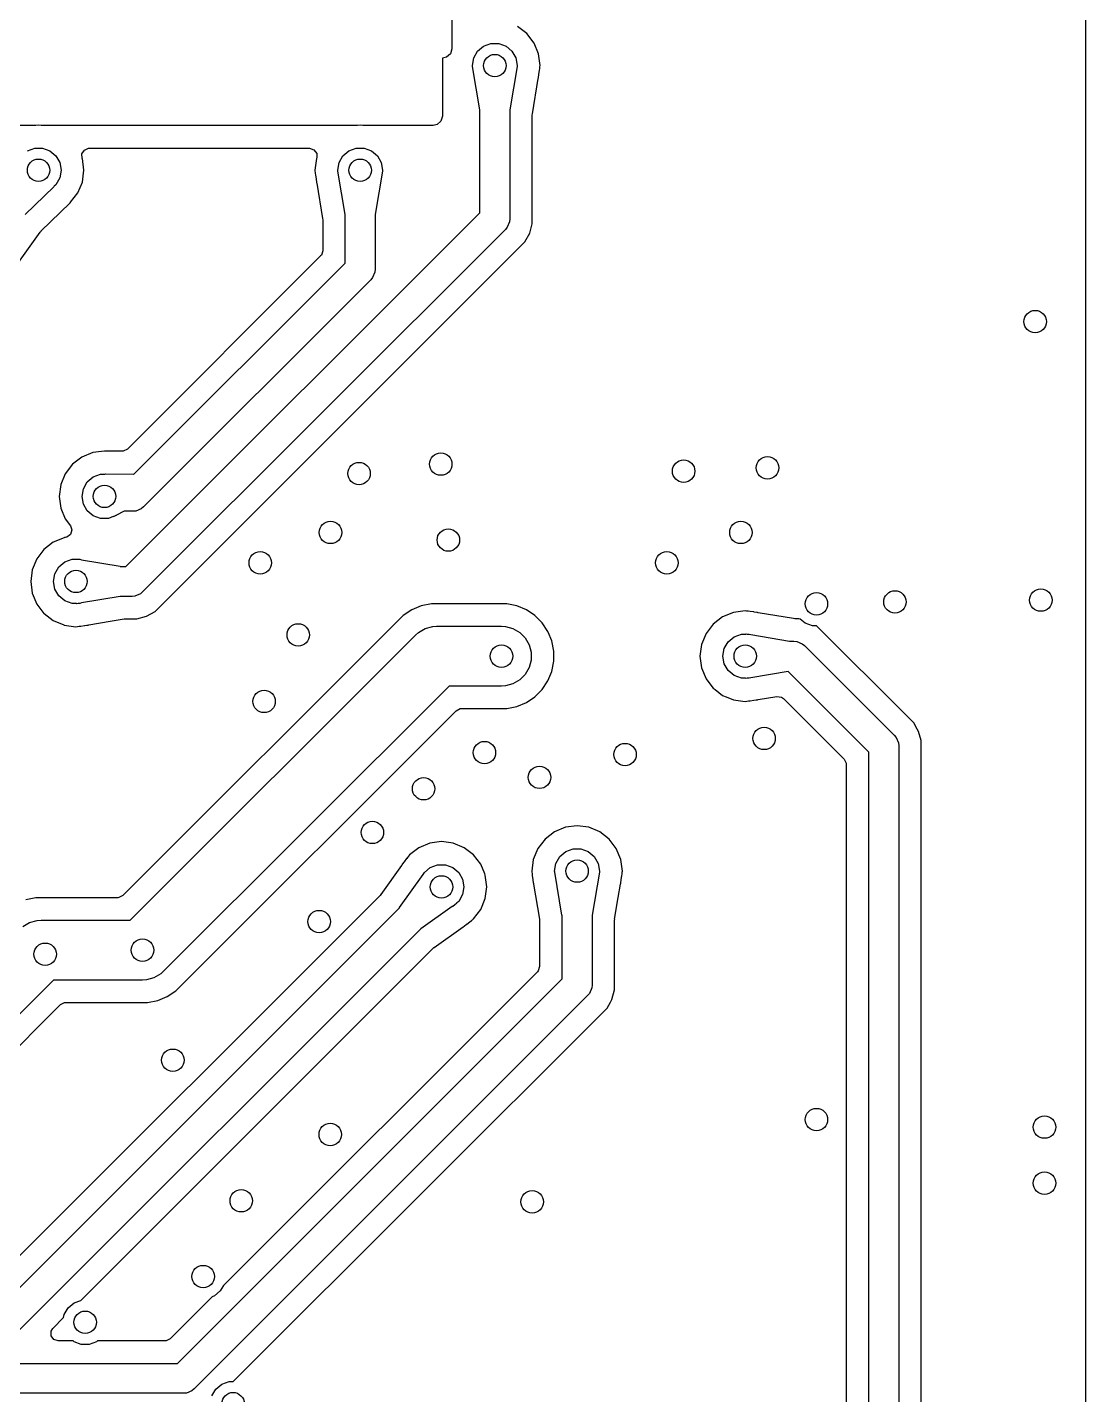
# Model space of a CAD drawing. Extents: x 4.86 to 6.59, y -5.87 to -4.13.
# Drawn here: x 6.037 to 6.594, y -5.503 to -4.783 of the extents above; entities that cross this region are included whole.
import ezdxf

# ---------------------------------------------------------------- set-up
doc = ezdxf.new("R2010")
doc.units = 0
doc.header["$MEASUREMENT"] = 0
doc.layers.add('BLACK', color=7, linetype='CONTINUOUS')

msp = doc.modelspace()

# ---------------------------------------------------------------- linework, layer by layer
at = {"layer": 'BLACK', "linetype": 'CONTINUOUS'}
for p, q in [((6.59447, -4.13778), (6.59447, -5.86222)), ((6.26083, -4.60921), (6.26083, -4.79433)), ((6.30033, -4.78629), (6.29539, -4.7825)), ((6.30412, -4.79123), (6.30033, -4.78629)), ((6.30033, -4.78629), (6.30033, -4.78629)), ((6.30033, -4.78629), (6.30033, -4.78629)), ((6.30033, -4.78629), (6.30033, -4.78629)), ((6.30033, -4.78629), (6.30033, -4.78629)), ((6.26083, -4.79433), (6.26005, -4.79697)), ((6.27237, -4.79911), (6.27442, -4.79556)), ((6.27442, -4.79556), (6.27756, -4.79292)), ((6.27756, -4.79292), (6.28141, -4.79152)), ((6.28141, -4.79152), (6.28552, -4.79152)), ((6.28552, -4.79152), (6.28937, -4.79292)), ((6.28937, -4.79292), (6.29251, -4.79556)), ((6.29251, -4.79556), (6.29456, -4.79911)), ((6.3065, -4.79698), (6.30412, -4.79123)), ((6.30412, -4.79123), (6.30412, -4.79123)), ((6.25594, -4.79921), (6.25591, -4.79921)), ((6.25591, -4.79921), (6.25591, -4.82976)), ((6.25797, -4.79877), (6.25594, -4.79921)), ((6.26005, -4.79697), (6.25797, -4.79877)), ((6.27165, -4.80315), (6.27237, -4.79911)), ((6.27175, -4.80367), (6.27165, -4.80315)), ((6.29456, -4.79911), (6.29528, -4.80315)), ((6.29528, -4.80315), (6.29519, -4.80363)), ((6.30731, -4.80315), (6.3065, -4.79698)), ((6.30722, -4.80382), (6.30731, -4.80315)), ((6.27174, -4.80368), (6.27175, -4.80367)), ((6.27553, -4.82639), (6.27174, -4.80368)), ((6.29519, -4.80368), (6.2914, -4.82639)), ((6.29519, -4.80363), (6.29519, -4.80368)), ((6.30324, -4.82854), (6.30633, -4.80999)), ((6.30633, -4.80999), (6.30645, -4.80957)), ((6.30643, -4.80957), (6.3065, -4.80932)), ((6.30645, -4.80957), (6.30643, -4.80957)), ((6.3065, -4.80932), (6.3067, -4.80775)), ((6.3065, -4.80932), (6.3065, -4.80932)), ((6.3067, -4.80775), (6.30672, -4.80762)), ((6.30672, -4.80762), (6.30705, -4.80566)), ((6.30705, -4.80566), (6.30717, -4.8047)), ((6.30717, -4.8047), (6.30718, -4.80462)), ((6.30718, -4.80462), (6.30719, -4.8042)), ((6.30719, -4.8042), (6.30722, -4.80382)), ((6.25591, -4.82976), (6.25513, -4.8324)), ((6.27559, -4.82651), (6.27553, -4.82639)), ((6.27559, -4.8806), (6.27559, -4.82651)), ((6.2914, -4.82639), (6.29134, -4.82649)), ((6.29134, -4.82649), (6.29134, -4.88386)), ((6.30317, -4.82924), (6.30326, -4.82855)), ((6.30317, -4.88126), (6.30317, -4.82924)), ((6.30326, -4.82855), (6.30324, -4.82854)), ((6.04129, -4.83465), (5.80099, -4.83465)), ((6.04193, -4.8346), (6.04129, -4.83465)), ((6.04331, -4.83442), (6.04193, -4.8346)), ((6.04469, -4.8346), (6.04331, -4.83442)), ((6.04533, -4.83465), (6.04469, -4.8346)), ((6.21058, -4.83465), (6.04533, -4.83465)), ((6.21122, -4.8346), (6.21058, -4.83465)), ((6.2126, -4.83442), (6.21122, -4.8346)), ((6.21398, -4.8346), (6.2126, -4.83442)), ((6.21462, -4.83465), (6.21398, -4.8346)), ((6.25102, -4.83465), (6.21462, -4.83465)), ((6.25305, -4.8342), (6.25102, -4.83465)), ((6.25513, -4.8324), (6.25305, -4.8342)), ((6.0374, -4.84804), (6.04126, -4.84664)), ((6.04126, -4.84664), (6.04536, -4.84664)), ((6.04536, -4.84664), (6.04921, -4.84804)), ((6.20669, -4.84804), (6.21055, -4.84664)), ((6.21055, -4.84664), (6.21465, -4.84664)), ((6.21465, -4.84664), (6.2185, -4.84804)), ((6.04921, -4.84804), (6.05235, -4.85068)), ((6.05235, -4.85068), (6.05441, -4.85423)), ((6.06614, -4.84966), (6.0674, -4.84761)), ((6.06631, -4.85184), (6.06614, -4.84966)), ((6.06627, -4.85185), (6.06631, -4.85184)), ((6.06632, -4.85204), (6.06627, -4.85185)), ((6.06633, -4.85206), (6.06632, -4.85204)), ((6.06634, -4.8521), (6.06633, -4.85206)), ((6.06715, -4.85827), (6.06634, -4.8521)), ((6.0674, -4.84761), (6.06962, -4.84669)), ((6.06962, -4.84669), (6.06993, -4.84667)), ((6.06993, -4.84667), (6.18598, -4.84667)), ((6.18598, -4.84667), (6.18827, -4.84742)), ((6.18827, -4.84742), (6.18969, -4.84937)), ((6.18957, -4.8521), (6.18875, -4.85827)), ((6.18958, -4.85206), (6.18957, -4.8521)), ((6.18957, -4.8521), (6.18957, -4.8521)), ((6.18969, -4.85178), (6.18958, -4.85206)), ((6.18958, -4.85206), (6.18958, -4.85206)), ((6.18969, -4.84937), (6.18969, -4.85178)), ((6.2015, -4.85423), (6.20355, -4.85068)), ((6.20355, -4.85068), (6.20669, -4.84804)), ((6.2185, -4.84804), (6.22165, -4.85068)), ((6.22165, -4.85068), (6.2237, -4.85423)), ((6.05441, -4.85423), (6.05512, -4.85827)), ((6.05512, -4.85827), (6.05441, -4.86231)), ((6.06634, -4.86444), (6.06715, -4.85827)), ((6.18875, -4.85827), (6.18875, -4.85827)), ((6.18875, -4.85827), (6.18898, -4.86002)), ((6.18898, -4.86002), (6.18902, -4.86061)), ((6.18902, -4.86061), (6.18901, -4.86078)), ((6.18901, -4.86078), (6.18934, -4.86273)), ((6.20079, -4.85827), (6.2015, -4.85423)), ((6.20088, -4.85879), (6.20079, -4.85827)), ((6.20088, -4.8588), (6.20088, -4.85879)), ((6.20466, -4.8815), (6.20088, -4.8588)), ((6.22432, -4.8588), (6.22054, -4.8815)), ((6.2237, -4.85423), (6.22441, -4.85827)), ((6.22433, -4.85875), (6.22432, -4.8588)), ((6.22441, -4.85827), (6.22433, -4.85875)), ((6.05133, -4.86694), (6.03633, -4.8816)), ((6.05147, -4.86662), (6.05133, -4.86694)), ((6.05133, -4.86694), (6.05133, -4.86694)), ((6.05235, -4.86586), (6.05146, -4.86661)), ((6.05146, -4.86661), (6.05147, -4.86662)), ((6.05441, -4.86231), (6.05235, -4.86586)), ((6.06396, -4.87019), (6.06634, -4.86444)), ((6.18934, -4.86273), (6.18936, -4.86287)), ((6.18936, -4.86287), (6.18957, -4.86444)), ((6.18957, -4.86444), (6.18963, -4.86469)), ((6.18963, -4.86469), (6.18961, -4.86469)), ((6.18961, -4.86469), (6.18973, -4.86511)), ((6.18973, -4.86511), (6.19282, -4.88363)), ((6.05983, -4.87545), (6.05988, -4.8754)), ((6.05983, -4.87545), (6.05983, -4.87545)), ((6.05988, -4.8754), (6.06004, -4.87526)), ((6.06004, -4.87526), (6.06017, -4.87513)), ((6.06017, -4.87513), (6.06396, -4.87019)), ((6.06017, -4.87513), (6.06017, -4.87513)), ((6.04473, -4.8902), (6.05973, -4.87555)), ((6.05973, -4.87555), (6.05983, -4.87545)), ((6.08926, -5.06693), (6.27559, -4.8806)), ((6.20472, -4.88163), (6.20466, -4.8815)), ((6.20472, -4.90714), (6.20472, -4.88163)), ((6.22054, -4.8815), (6.22047, -4.88161)), ((6.22047, -4.88161), (6.22047, -4.9104)), ((6.30317, -4.88645), (6.30317, -4.88126)), ((6.28903, -4.88943), (6.09809, -5.08037)), ((6.19282, -4.88363), (6.19281, -4.88363)), ((6.19281, -4.88363), (6.19289, -4.88435)), ((6.19289, -4.88435), (6.19289, -4.90063)), ((6.29001, -4.88823), (6.28903, -4.88943)), ((6.29119, -4.88539), (6.29001, -4.88823)), ((6.29134, -4.88386), (6.29119, -4.88539)), ((6.30183, -4.89146), (6.30317, -4.88645)), ((5.90448, -5.08535), (6.0442, -4.89081)), ((6.0442, -4.89081), (6.04464, -4.89029)), ((6.04464, -4.89029), (6.04473, -4.8902)), ((6.04473, -4.8902), (6.04473, -4.8902)), ((6.10462, -5.09057), (6.29923, -4.89596)), ((6.29923, -4.89596), (6.30183, -4.89146)), ((6.29923, -4.89596), (6.29923, -4.89596)), ((6.30183, -4.89146), (6.30183, -4.89146)), ((6.30183, -4.89146), (6.30183, -4.89146)), ((6.19175, -4.90338), (6.09003, -5.00511)), ((6.19215, -4.90292), (6.19175, -4.90338)), ((6.19289, -4.90063), (6.19215, -4.90292)), ((6.09347, -5.01839), (6.20472, -4.90714)), ((6.22047, -4.9104), (6.22032, -4.91194)), ((6.21817, -4.91597), (6.09857, -5.03557)), ((6.21915, -4.91478), (6.21817, -4.91597)), ((6.22032, -4.91194), (6.21915, -4.91478)), ((6.06608, -5.00935), (6.06114, -5.01314)), ((6.07183, -5.00697), (6.06608, -5.00935)), ((6.06608, -5.00935), (6.06608, -5.00935)), ((6.07638, -5.00637), (6.07183, -5.00697)), ((6.07183, -5.00697), (6.07183, -5.00697)), ((6.078, -5.00615), (6.07638, -5.00637)), ((6.07817, -5.00615), (6.078, -5.00615)), ((6.078, -5.00615), (6.078, -5.00615)), ((6.078, -5.00615), (6.078, -5.00615)), ((6.07838, -5.00617), (6.07817, -5.00615)), ((6.07857, -5.00617), (6.07838, -5.00617)), ((6.08723, -5.00625), (6.07857, -5.00617)), ((6.08788, -5.0062), (6.08723, -5.00625)), ((6.09003, -5.00511), (6.08788, -5.0062)), ((6.05735, -5.01808), (6.05497, -5.02383)), ((6.06114, -5.01314), (6.05735, -5.01808)), ((6.05735, -5.01808), (6.05735, -5.01808)), ((6.06114, -5.01314), (6.06114, -5.01314)), ((6.07209, -5.01977), (6.07595, -5.01837)), ((6.07595, -5.01837), (6.07812, -5.01837)), ((6.07812, -5.01837), (6.07813, -5.01833)), ((6.07813, -5.01833), (6.07846, -5.01819)), ((6.07846, -5.01819), (6.09334, -5.01833)), ((6.09334, -5.01833), (6.09347, -5.01839)), ((6.05497, -5.02383), (6.05415, -5.03)), ((6.05497, -5.02383), (6.05497, -5.02383)), ((6.06619, -5.03), (6.0669, -5.02596)), ((6.0669, -5.02596), (6.06895, -5.02241)), ((6.06895, -5.02241), (6.07209, -5.01977)), ((6.05415, -5.03), (6.05415, -5.03)), ((6.05415, -5.03), (6.05497, -5.03617)), ((6.0669, -5.03404), (6.06619, -5.03)), ((6.05497, -5.03617), (6.05497, -5.03617)), ((6.05497, -5.03617), (6.05735, -5.04192)), ((6.06895, -5.03759), (6.0669, -5.03404)), ((6.07209, -5.04023), (6.06895, -5.03759)), ((6.07595, -5.04163), (6.07209, -5.04023)), ((6.0826, -5.0407), (6.08005, -5.04163)), ((6.08261, -5.04071), (6.0826, -5.0407)), ((6.08296, -5.04068), (6.08261, -5.04071)), ((6.08369, -5.04031), (6.08296, -5.04068)), ((6.08391, -5.04023), (6.08369, -5.04031)), ((6.08401, -5.04014), (6.08391, -5.04023)), ((6.0884, -5.03787), (6.08401, -5.04014)), ((6.093, -5.03787), (6.0884, -5.03787)), ((6.09454, -5.03772), (6.093, -5.03787)), ((6.09737, -5.03655), (6.09454, -5.03772)), ((6.09857, -5.03557), (6.09737, -5.03655)), ((6.05735, -5.04192), (6.05735, -5.04192)), ((6.05735, -5.04192), (6.05735, -5.04192)), ((6.05735, -5.04192), (6.06005, -5.04545)), ((6.06005, -5.04545), (6.06086, -5.04772)), ((6.06086, -5.04772), (6.06017, -5.05003)), ((6.08005, -5.04163), (6.07595, -5.04163)), ((6.05107, -5.05415), (6.04613, -5.05794)), ((6.05682, -5.05177), (6.05107, -5.05415)), ((6.05107, -5.05415), (6.05107, -5.05415)), ((6.057, -5.05175), (6.05682, -5.05177)), ((6.05682, -5.05177), (6.05682, -5.05177)), ((6.05682, -5.05177), (6.05682, -5.05177)), ((6.05747, -5.05168), (6.057, -5.05175)), ((6.05826, -5.05149), (6.05747, -5.05168)), ((6.06017, -5.05003), (6.05826, -5.05149)), ((6.04613, -5.05794), (6.04234, -5.06288)), ((6.04613, -5.05794), (6.04613, -5.05794)), ((6.03996, -5.06863), (6.03915, -5.0748)), ((6.04234, -5.06288), (6.03996, -5.06863)), ((6.03996, -5.06863), (6.03996, -5.06863)), ((6.04234, -5.06288), (6.04234, -5.06288)), ((6.05189, -5.07076), (6.05394, -5.06721)), ((6.05394, -5.06721), (6.05709, -5.06457)), ((6.05709, -5.06457), (6.06094, -5.06317)), ((6.06094, -5.06317), (6.06322, -5.06317)), ((6.06322, -5.06317), (6.06345, -5.06307)), ((6.06345, -5.06307), (6.06353, -5.06308)), ((6.06353, -5.06308), (6.06407, -5.06317)), ((6.06407, -5.06317), (6.06504, -5.06317)), ((6.06504, -5.06317), (6.06587, -5.06347)), ((6.06587, -5.06347), (6.08623, -5.06686)), ((6.08623, -5.06686), (6.08633, -5.06693)), ((6.08633, -5.06693), (6.08926, -5.06693)), ((6.03915, -5.0748), (6.03915, -5.0748)), ((6.03915, -5.0748), (6.03996, -5.08097)), ((6.05118, -5.0748), (6.05189, -5.07076)), ((6.05189, -5.07884), (6.05118, -5.0748)), ((6.03996, -5.08097), (6.03996, -5.08098)), ((6.03996, -5.08098), (6.04234, -5.08673)), ((6.05394, -5.0824), (6.05189, -5.07884)), ((6.05709, -5.08503), (6.05394, -5.0824)), ((6.08623, -5.08274), (6.06587, -5.08614)), ((6.08635, -5.08268), (6.08623, -5.08274)), ((6.09252, -5.08268), (6.08635, -5.08268)), ((6.09406, -5.08253), (6.09252, -5.08268)), ((6.09689, -5.08135), (6.09406, -5.08253)), ((6.09809, -5.08037), (6.09689, -5.08135)), ((6.04234, -5.08673), (6.04234, -5.08673)), ((6.04234, -5.08673), (6.04613, -5.09166)), ((6.06094, -5.08643), (6.05709, -5.08503)), ((6.06318, -5.08643), (6.06094, -5.08643)), ((6.06318, -5.08645), (6.06318, -5.08643)), ((6.06353, -5.08653), (6.06318, -5.08645)), ((6.06407, -5.08643), (6.06353, -5.08653)), ((6.06504, -5.08643), (6.06407, -5.08643)), ((6.06587, -5.08614), (6.06504, -5.08643)), ((6.10013, -5.09317), (6.10462, -5.09057)), ((6.10462, -5.09057), (6.10462, -5.09057)), ((6.10462, -5.09057), (6.10462, -5.09057)), ((6.23976, -5.08973), (6.23525, -5.09275)), ((6.24478, -5.08765), (6.23976, -5.08973)), ((6.25011, -5.08659), (6.24478, -5.08765)), ((6.24478, -5.08765), (6.24478, -5.08765)), ((6.25554, -5.08659), (6.25011, -5.08659)), ((6.25011, -5.08659), (6.25011, -5.08659)), ((6.28972, -5.08659), (6.25554, -5.08659)), ((6.29504, -5.08765), (6.28972, -5.08659)), ((6.28972, -5.08659), (6.28972, -5.08659)), ((6.30006, -5.08973), (6.29504, -5.08765)), ((6.30458, -5.09275), (6.30006, -5.08973)), ((6.30006, -5.08973), (6.30006, -5.08973)), ((6.40912, -5.09114), (6.40337, -5.09352)), ((6.4153, -5.09033), (6.40912, -5.09114)), ((6.40912, -5.09114), (6.40912, -5.09114)), ((6.41596, -5.09042), (6.4153, -5.09033)), ((6.4153, -5.09033), (6.4153, -5.09033)), ((6.41634, -5.09045), (6.41596, -5.09042)), ((6.41677, -5.09046), (6.41634, -5.09045)), ((6.41684, -5.09047), (6.41677, -5.09046)), ((6.41677, -5.09046), (6.41677, -5.09046)), ((6.41781, -5.09059), (6.41684, -5.09047)), ((6.41976, -5.09091), (6.41781, -5.09059)), ((6.4199, -5.09093), (6.41976, -5.09091)), ((6.42147, -5.09114), (6.4199, -5.09093)), ((6.42171, -5.09121), (6.42147, -5.09114)), ((6.42172, -5.09119), (6.42171, -5.09121)), ((6.42214, -5.09131), (6.42172, -5.09119)), ((6.44069, -5.0944), (6.42214, -5.09131)), ((6.04613, -5.09166), (6.04613, -5.09166)), ((6.04613, -5.09166), (6.04613, -5.09166)), ((6.04613, -5.09166), (6.04613, -5.09166)), ((6.04613, -5.09166), (6.04626, -5.09177)), ((6.04626, -5.09177), (6.05107, -5.09545)), ((6.05107, -5.09545), (6.05107, -5.09545)), ((6.05107, -5.09545), (6.05107, -5.09545)), ((6.05107, -5.09545), (6.05659, -5.09774)), ((6.05659, -5.09774), (6.05682, -5.09784)), ((6.05682, -5.09784), (6.06299, -5.09865)), ((6.06299, -5.09865), (6.06475, -5.09842)), ((6.06475, -5.09842), (6.06533, -5.09839)), ((6.06533, -5.09839), (6.0655, -5.09839)), ((6.0655, -5.09839), (6.06746, -5.09806)), ((6.06746, -5.09806), (6.06759, -5.09804)), ((6.06759, -5.09804), (6.06877, -5.09789)), ((6.06877, -5.09789), (6.06916, -5.09784)), ((6.06916, -5.09784), (6.06941, -5.09777)), ((6.06941, -5.09777), (6.06942, -5.09779)), ((6.06942, -5.09779), (6.06984, -5.09767)), ((6.06984, -5.09767), (6.08097, -5.09581)), ((6.08097, -5.09581), (6.08836, -5.09458)), ((6.23525, -5.09275), (6.08772, -5.24028)), ((6.08836, -5.0946), (6.08908, -5.09451)), ((6.08836, -5.09458), (6.08836, -5.0946)), ((6.08908, -5.09451), (6.09511, -5.09451)), ((6.09511, -5.09451), (6.10013, -5.09317)), ((6.09511, -5.09451), (6.09511, -5.09451)), ((6.10013, -5.09317), (6.10013, -5.09317)), ((6.10013, -5.09317), (6.10013, -5.09317)), ((6.2468, -5.09962), (6.25077, -5.09856)), ((6.25077, -5.09856), (6.25283, -5.09843)), ((6.25283, -5.09843), (6.287, -5.09843)), ((6.287, -5.09843), (6.28906, -5.09856)), ((6.28906, -5.09856), (6.29303, -5.09962)), ((6.30842, -5.09659), (6.30458, -5.09275)), ((6.31144, -5.10111), (6.30842, -5.09659)), ((6.39843, -5.09731), (6.39465, -5.10225)), ((6.39844, -5.09731), (6.39843, -5.09731)), ((6.40337, -5.09352), (6.39844, -5.09731)), ((6.40337, -5.09352), (6.40337, -5.09352)), ((6.44139, -5.09447), (6.44069, -5.09438)), ((6.44069, -5.09438), (6.44069, -5.0944)), ((6.44354, -5.09447), (6.44139, -5.09447)), ((6.44425, -5.09466), (6.44354, -5.09447)), ((6.44354, -5.09447), (6.44354, -5.09447)), ((6.44685, -5.09684), (6.44425, -5.09466)), ((6.4507, -5.09825), (6.44685, -5.09684)), ((6.45277, -5.09825), (6.4507, -5.09825)), ((6.45304, -5.09841), (6.45277, -5.09825)), ((6.50029, -5.14565), (6.45304, -5.09841)), ((6.45304, -5.09841), (6.45304, -5.09841)), ((6.45304, -5.09841), (6.45304, -5.09841)), ((6.09148, -5.25325), (6.24169, -5.10304)), ((6.24169, -5.10304), (6.24324, -5.10168)), ((6.24324, -5.10168), (6.2468, -5.09962)), ((6.29303, -5.09962), (6.29659, -5.10168)), ((6.29659, -5.10168), (6.29949, -5.10459)), ((6.29949, -5.10459), (6.30155, -5.10815)), ((6.31159, -5.10148), (6.31144, -5.10111)), ((6.31144, -5.10111), (6.31144, -5.10111)), ((6.31352, -5.10613), (6.31159, -5.10148)), ((6.39465, -5.10225), (6.39226, -5.108)), ((6.39465, -5.10225), (6.39465, -5.10225)), ((6.40625, -5.10658), (6.40939, -5.10394)), ((6.40939, -5.10394), (6.41325, -5.10254)), ((6.41325, -5.10254), (6.41552, -5.10254)), ((6.41552, -5.10254), (6.41576, -5.10244)), ((6.41576, -5.10244), (6.41583, -5.10245)), ((6.41583, -5.10245), (6.41637, -5.10254)), ((6.41637, -5.10254), (6.41735, -5.10254)), ((6.41735, -5.10254), (6.41817, -5.10284)), ((6.41817, -5.10284), (6.43853, -5.10624)), ((6.30155, -5.10815), (6.30261, -5.11212)), ((6.30261, -5.11212), (6.30261, -5.11623)), ((6.31458, -5.11146), (6.31352, -5.10613)), ((6.31458, -5.11417), (6.31458, -5.11146)), ((6.39226, -5.108), (6.39145, -5.11417)), ((6.39226, -5.108), (6.39226, -5.108)), ((6.40349, -5.11417), (6.4042, -5.11013)), ((6.4042, -5.11013), (6.40625, -5.10658)), ((6.43853, -5.10624), (6.43864, -5.1063)), ((6.43864, -5.1063), (6.44094, -5.1063)), ((6.44094, -5.1063), (6.44248, -5.10645)), ((6.44248, -5.10645), (6.44532, -5.10763)), ((6.44532, -5.10763), (6.44651, -5.10861)), ((6.44651, -5.10861), (6.49376, -5.15585)), ((6.30155, -5.1202), (6.29949, -5.12376)), ((6.30261, -5.11623), (6.30155, -5.1202)), ((6.31352, -5.12222), (6.31458, -5.11689)), ((6.31458, -5.11689), (6.31458, -5.11417)), ((6.39145, -5.11417), (6.39226, -5.12034)), ((6.39145, -5.11417), (6.39145, -5.11417)), ((6.4042, -5.11821), (6.40349, -5.11417)), ((6.40625, -5.12177), (6.4042, -5.11821)), ((6.29659, -5.12667), (6.29303, -5.12872)), ((6.29949, -5.12376), (6.29659, -5.12667)), ((6.30842, -5.13175), (6.31144, -5.12724)), ((6.31144, -5.12724), (6.31352, -5.12222)), ((6.39226, -5.12034), (6.39226, -5.12035)), ((6.39226, -5.12035), (6.39465, -5.1261)), ((6.39465, -5.1261), (6.39465, -5.1261)), ((6.39465, -5.1261), (6.3972, -5.12943)), ((6.40939, -5.1244), (6.40625, -5.12177)), ((6.41325, -5.1258), (6.40939, -5.1244)), ((6.41548, -5.1258), (6.41325, -5.1258)), ((6.41549, -5.12582), (6.41548, -5.1258)), ((6.41583, -5.1259), (6.41549, -5.12582)), ((6.41637, -5.1258), (6.41583, -5.1259)), ((6.41735, -5.1258), (6.41637, -5.1258)), ((6.41817, -5.12551), (6.41735, -5.1258)), ((6.43786, -5.12222), (6.41817, -5.12551)), ((6.48031, -5.16468), (6.43786, -5.12222)), ((6.25935, -5.12992), (6.10914, -5.28014)), ((6.287, -5.12992), (6.25935, -5.12992)), ((6.28906, -5.12979), (6.287, -5.12992)), ((6.29303, -5.12872), (6.28906, -5.12979)), ((6.30458, -5.1356), (6.30842, -5.13175)), ((6.3972, -5.12943), (6.39843, -5.13103)), ((6.39843, -5.13103), (6.39844, -5.13103)), ((6.39844, -5.13103), (6.39844, -5.13103)), ((6.39844, -5.13103), (6.39937, -5.13175)), ((6.39937, -5.13175), (6.40337, -5.13482)), ((6.26311, -5.14289), (6.26525, -5.1418)), ((6.26525, -5.1418), (6.26586, -5.14175)), ((6.26586, -5.14175), (6.28972, -5.14175)), ((6.28972, -5.14175), (6.29504, -5.14069)), ((6.28972, -5.14175), (6.28972, -5.14175)), ((6.29504, -5.14069), (6.30006, -5.13861)), ((6.30006, -5.13861), (6.30458, -5.1356)), ((6.40337, -5.13482), (6.40337, -5.13482)), ((6.40337, -5.13482), (6.40337, -5.13482)), ((6.40337, -5.13482), (6.40523, -5.1356)), ((6.40523, -5.1356), (6.40912, -5.13721)), ((6.40912, -5.13721), (6.4153, -5.13802)), ((6.4153, -5.13802), (6.41705, -5.13779)), ((6.41705, -5.13779), (6.41763, -5.13776)), ((6.41763, -5.13776), (6.41781, -5.13776)), ((6.41781, -5.13776), (6.41977, -5.13743)), ((6.41977, -5.13743), (6.41989, -5.13741)), ((6.41989, -5.13741), (6.42107, -5.13726)), ((6.42107, -5.13726), (6.42147, -5.13721)), ((6.42147, -5.13721), (6.42172, -5.13714)), ((6.42172, -5.13716), (6.42214, -5.13704)), ((6.42172, -5.13714), (6.42172, -5.13716)), ((6.42214, -5.13704), (6.43199, -5.1354)), ((6.43199, -5.1354), (6.43437, -5.13575)), ((6.43437, -5.13575), (6.43539, -5.13648)), ((6.43539, -5.13648), (6.46734, -5.16844)), ((6.11558, -5.29042), (6.26311, -5.14289)), ((6.50396, -5.14932), (6.50029, -5.14565)), ((6.50029, -5.14565), (6.50029, -5.14565)), ((6.49376, -5.15585), (6.49474, -5.15704)), ((6.50583, -5.15256), (6.50396, -5.14932)), ((6.50655, -5.15381), (6.50583, -5.15256)), ((6.50784, -5.15863), (6.50655, -5.15381)), ((6.49474, -5.15704), (6.49591, -5.15988)), ((6.49591, -5.15988), (6.49606, -5.16142)), ((6.49606, -5.16142), (6.49606, -5.60304)), ((6.50787, -5.15873), (6.50784, -5.15863)), ((6.50789, -5.15882), (6.50787, -5.15873)), ((6.50787, -5.15873), (6.50787, -5.15873)), ((6.50789, -5.59652), (6.50789, -5.15882)), ((6.46734, -5.16844), (6.46844, -5.17058)), ((6.46844, -5.17058), (6.46848, -5.17119)), ((6.48031, -5.6063), (6.48031, -5.16468)), ((6.46848, -5.17119), (6.46848, -5.60371)), ((6.31485, -5.20671), (6.30991, -5.2105)), ((6.3206, -5.20433), (6.31485, -5.20671)), ((6.31485, -5.20671), (6.31485, -5.20671)), ((6.32677, -5.20352), (6.3206, -5.20433)), ((6.3206, -5.20433), (6.3206, -5.20433)), ((6.33294, -5.20433), (6.32677, -5.20352)), ((6.32677, -5.20352), (6.32677, -5.20352)), ((6.33869, -5.20671), (6.33294, -5.20433)), ((6.33294, -5.20433), (6.33294, -5.20433)), ((6.34363, -5.2105), (6.33869, -5.20671)), ((6.24924, -5.2127), (6.24349, -5.21508)), ((6.25541, -5.21188), (6.24924, -5.2127)), ((6.24924, -5.2127), (6.24924, -5.2127)), ((6.26158, -5.2127), (6.25541, -5.21188)), ((6.25541, -5.21188), (6.25541, -5.21188)), ((6.26159, -5.2127), (6.26158, -5.2127)), ((6.26734, -5.21508), (6.26159, -5.2127)), ((6.30991, -5.2105), (6.30612, -5.21544)), ((6.30991, -5.2105), (6.30991, -5.2105)), ((6.34742, -5.21544), (6.34363, -5.2105)), ((6.34363, -5.2105), (6.34363, -5.2105)), ((6.34363, -5.2105), (6.34363, -5.2105)), ((6.34363, -5.2105), (6.34363, -5.2105)), ((6.34363, -5.2105), (6.34363, -5.2105)), ((6.23696, -5.22083), (6.23581, -5.22244)), ((6.23709, -5.22071), (6.23696, -5.22083)), ((6.23696, -5.22083), (6.23696, -5.22083)), ((6.23748, -5.22027), (6.23709, -5.22071)), ((6.23855, -5.21887), (6.23748, -5.22027)), ((6.24349, -5.21508), (6.23855, -5.21887)), ((6.23855, -5.21887), (6.23855, -5.21887)), ((6.24349, -5.21508), (6.24349, -5.21508)), ((6.26947, -5.21672), (6.26734, -5.21508)), ((6.26734, -5.21508), (6.26734, -5.21508)), ((6.26734, -5.21508), (6.26734, -5.21508)), ((6.27227, -5.21887), (6.26947, -5.21672)), ((6.27227, -5.21887), (6.27227, -5.21887)), ((6.27227, -5.21887), (6.27227, -5.21887)), ((6.27227, -5.21887), (6.27227, -5.21887)), ((6.27227, -5.21887), (6.27227, -5.21887)), ((6.27606, -5.22381), (6.27227, -5.21887)), ((6.30612, -5.21544), (6.30374, -5.22119)), ((6.30612, -5.21544), (6.30612, -5.21544)), ((6.31567, -5.22332), (6.31772, -5.21977)), ((6.31772, -5.21977), (6.32087, -5.21713)), ((6.32087, -5.21713), (6.32472, -5.21573)), ((6.32472, -5.21573), (6.32882, -5.21573)), ((6.32882, -5.21573), (6.33268, -5.21713)), ((6.33268, -5.21713), (6.33582, -5.21977)), ((6.33582, -5.21977), (6.33787, -5.22332)), ((6.3498, -5.22119), (6.34742, -5.21544)), ((6.34742, -5.21544), (6.34742, -5.21544)), ((6.23441, -5.2244), (6.22349, -5.23968)), ((6.23462, -5.22402), (6.23441, -5.2244)), ((6.23463, -5.22403), (6.23462, -5.22402)), ((6.23476, -5.22381), (6.23463, -5.22403)), ((6.23573, -5.22255), (6.23476, -5.22381)), ((6.23581, -5.22244), (6.23573, -5.22255)), ((6.24572, -5.22926), (6.24637, -5.22814)), ((6.24637, -5.22814), (6.24951, -5.2255)), ((6.24951, -5.2255), (6.25336, -5.2241)), ((6.25336, -5.2241), (6.25746, -5.2241)), ((6.25746, -5.2241), (6.26132, -5.2255)), ((6.26132, -5.2255), (6.26446, -5.22814)), ((6.26446, -5.22814), (6.26651, -5.23169)), ((6.27818, -5.22891), (6.27606, -5.22381)), ((6.27606, -5.22381), (6.27606, -5.22381)), ((6.30374, -5.22119), (6.30293, -5.22736)), ((6.30293, -5.22736), (6.30293, -5.22736)), ((6.30293, -5.22736), (6.30316, -5.22911)), ((6.30374, -5.22119), (6.30374, -5.22119)), ((6.31496, -5.22736), (6.31567, -5.22332)), ((6.31505, -5.22788), (6.31496, -5.22736)), ((6.31505, -5.2279), (6.31505, -5.22788)), ((6.31883, -5.2506), (6.31505, -5.2279)), ((6.33849, -5.2279), (6.33471, -5.2506)), ((6.33787, -5.22332), (6.33858, -5.22736)), ((6.3385, -5.22784), (6.33849, -5.2279)), ((6.33858, -5.22736), (6.3385, -5.22784)), ((6.35062, -5.22736), (6.3498, -5.22119)), ((6.3505, -5.22841), (6.35053, -5.22803)), ((6.35053, -5.22803), (6.35062, -5.22736)), ((6.23337, -5.24655), (6.24572, -5.22926)), ((6.26651, -5.23169), (6.26722, -5.23573)), ((6.27845, -5.22956), (6.27818, -5.22891)), ((6.27926, -5.23573), (6.27845, -5.22956)), ((6.30316, -5.22911), (6.30319, -5.2297)), ((6.30319, -5.2297), (6.30319, -5.22987)), ((6.30319, -5.22987), (6.30351, -5.23183)), ((6.30351, -5.23183), (6.30353, -5.23196)), ((6.30353, -5.23196), (6.30374, -5.23353)), ((6.30374, -5.23353), (6.3038, -5.23378)), ((6.3038, -5.23378), (6.30379, -5.23379)), ((6.30379, -5.23379), (6.30391, -5.2342)), ((6.30391, -5.2342), (6.30699, -5.25273)), ((6.34844, -5.24137), (6.34964, -5.23421)), ((6.34964, -5.23421), (6.34976, -5.23379)), ((6.34974, -5.23378), (6.3498, -5.23353)), ((6.34976, -5.23379), (6.34974, -5.23378)), ((6.3498, -5.23353), (6.35001, -5.23196)), ((6.3498, -5.23353), (6.3498, -5.23353)), ((6.35001, -5.23196), (6.35003, -5.23183)), ((6.35003, -5.23183), (6.35036, -5.22987)), ((6.35036, -5.22987), (6.35048, -5.22891)), ((6.35048, -5.22883), (6.3505, -5.22841)), ((6.35048, -5.22891), (6.35048, -5.22883)), ((6.22304, -5.24024), (6.02012, -5.44315)), ((6.04187, -5.24142), (6.03655, -5.24248)), ((6.08496, -5.24142), (6.04187, -5.24142)), ((6.08557, -5.24137), (6.08496, -5.24142)), ((6.08772, -5.24028), (6.08557, -5.24137)), ((6.22348, -5.23967), (6.22304, -5.24024)), ((6.22349, -5.23968), (6.22348, -5.23967)), ((6.26651, -5.23977), (6.26446, -5.24332)), ((6.26722, -5.23573), (6.26651, -5.23977)), ((6.27606, -5.24765), (6.27845, -5.2419)), ((6.27845, -5.2419), (6.27926, -5.23573)), ((6.34654, -5.25275), (6.34844, -5.24137)), ((6.02388, -5.45613), (6.23333, -5.24668)), ((6.23333, -5.24668), (6.23337, -5.24655)), ((6.26095, -5.24609), (6.2446, -5.25777)), ((6.26132, -5.24596), (6.26095, -5.24609)), ((6.26236, -5.24508), (6.26132, -5.24596)), ((6.26332, -5.24439), (6.26236, -5.24508)), ((6.26338, -5.24435), (6.26332, -5.24439)), ((6.26346, -5.24416), (6.26338, -5.24435)), ((6.26446, -5.24332), (6.26346, -5.24416)), ((6.27227, -5.25259), (6.27606, -5.24765)), ((6.035, -5.25651), (6.03856, -5.25445)), ((6.03856, -5.25445), (6.04253, -5.25339)), ((6.04253, -5.25339), (6.04459, -5.25325)), ((6.04459, -5.25325), (6.09148, -5.25325)), ((6.25159, -5.26756), (6.26674, -5.25673)), ((6.26674, -5.25673), (6.26712, -5.25652)), ((6.26712, -5.25651), (6.26734, -5.25638)), ((6.26712, -5.25652), (6.26712, -5.25651)), ((6.26734, -5.25638), (6.2686, -5.25541)), ((6.26734, -5.25638), (6.26734, -5.25638)), ((6.2686, -5.25541), (6.2687, -5.25534)), ((6.2687, -5.25534), (6.27031, -5.25418)), ((6.27031, -5.25418), (6.27108, -5.25359)), ((6.27108, -5.25359), (6.27114, -5.25354)), ((6.27114, -5.25354), (6.27145, -5.25325)), ((6.27145, -5.25325), (6.27174, -5.253)), ((6.27174, -5.253), (6.27227, -5.25259)), ((6.30699, -5.25273), (6.30698, -5.25273)), ((6.30698, -5.25273), (6.30707, -5.25345)), ((6.30707, -5.25345), (6.30707, -5.27763)), ((6.3189, -5.25072), (6.31883, -5.2506)), ((6.3189, -5.28414), (6.3189, -5.25072)), ((6.33471, -5.2506), (6.33465, -5.2507)), ((6.33465, -5.2507), (6.33465, -5.2874)), ((6.34648, -5.25345), (6.34657, -5.25276)), ((6.34648, -5.28481), (6.34648, -5.25345)), ((6.34657, -5.25276), (6.34654, -5.25275)), ((6.24448, -5.2578), (6.03271, -5.46957)), ((6.2446, -5.25777), (6.24448, -5.2578)), ((6.09992, -5.41909), (6.2509, -5.26811)), ((6.2509, -5.26811), (6.25145, -5.26768)), ((6.25144, -5.26766), (6.25159, -5.26756)), ((6.25145, -5.26768), (6.25144, -5.26766)), ((6.25159, -5.26756), (6.25159, -5.26756)), ((6.30707, -5.27763), (6.30632, -5.27992)), ((6.05111, -5.28475), (5.97925, -5.35661)), ((6.098, -5.28475), (6.05111, -5.28475)), ((6.10006, -5.28461), (6.098, -5.28475)), ((6.10403, -5.28355), (6.10006, -5.28461)), ((6.10759, -5.28149), (6.10403, -5.28355)), ((6.10914, -5.28014), (6.10759, -5.28149)), ((6.11635, -5.48669), (6.3189, -5.28414)), ((6.30593, -5.28038), (6.14061, -5.4457)), ((6.30632, -5.27992), (6.30593, -5.28038)), ((6.34648, -5.29), (6.34648, -5.28481)), ((6.11106, -5.29344), (6.11558, -5.29042)), ((6.33234, -5.29297), (6.12518, -5.50013)), ((6.33332, -5.29178), (6.33234, -5.29297)), ((6.33449, -5.28894), (6.33332, -5.29178)), ((6.33465, -5.2874), (6.33449, -5.28894)), ((6.34513, -5.29501), (6.34648, -5.29)), ((5.9857, -5.36689), (6.05487, -5.29772)), ((6.05487, -5.29772), (6.05702, -5.29663)), ((6.05702, -5.29663), (6.05763, -5.29658)), ((6.05763, -5.29658), (6.10072, -5.29658)), ((6.10072, -5.29658), (6.10604, -5.29552)), ((6.10072, -5.29658), (6.10072, -5.29658)), ((6.10604, -5.29552), (6.11106, -5.29344)), ((6.1458, -5.49624), (6.34254, -5.2995)), ((6.34254, -5.2995), (6.34433, -5.29641)), ((6.34433, -5.29641), (6.34513, -5.29501)), ((6.34513, -5.29501), (6.34513, -5.29501)), ((6.34513, -5.29501), (6.34513, -5.29501)), ((6.06548, -5.45352), (6.09992, -5.41909)), ((6.13474, -5.45157), (6.11259, -5.47372)), ((6.13583, -5.45117), (6.13474, -5.45157)), ((6.13897, -5.44854), (6.13583, -5.45117)), ((6.14061, -5.4457), (6.13897, -5.44854)), ((6.05676, -5.461), (6.05882, -5.45744)), ((6.05882, -5.45744), (6.06196, -5.45481)), ((6.06196, -5.45481), (6.06548, -5.45352)), ((6.0508, -5.46821), (6.0565, -5.46251)), ((6.0565, -5.46251), (6.05676, -5.461)), ((6.04985, -5.46976), (6.0508, -5.46821)), ((6.04985, -5.47217), (6.04985, -5.46976)), ((6.05127, -5.47412), (6.04985, -5.47217)), ((6.05356, -5.47486), (6.05127, -5.47412)), ((6.06147, -5.47486), (6.05356, -5.47486)), ((6.06196, -5.47527), (6.06147, -5.47486)), ((6.06581, -5.47667), (6.06196, -5.47527)), ((6.06991, -5.47667), (6.06581, -5.47667)), ((6.07377, -5.47527), (6.06991, -5.47667)), ((6.07425, -5.47486), (6.07377, -5.47527)), ((6.10983, -5.47486), (6.07425, -5.47486)), ((6.11044, -5.47481), (6.10983, -5.47486)), ((6.11259, -5.47372), (6.11044, -5.47481)), ((5.82472, -5.48669), (6.11635, -5.48669)), ((6.12398, -5.50111), (6.12115, -5.50229)), ((6.12518, -5.50013), (6.12398, -5.50111)), ((6.13457, -5.50383), (6.13662, -5.50028)), ((6.13662, -5.50028), (6.13976, -5.49765)), ((6.13976, -5.49765), (6.14362, -5.49624)), ((6.14362, -5.49624), (6.1458, -5.49624)), ((6.11961, -5.50244), (5.82146, -5.50244)), ((6.12115, -5.50229), (6.11961, -5.50244))]:
    msp.add_line(p, q, dxfattribs=at)
at = {"layer": 'BLACK'}
for centre in [(6.28346, -4.80315), (6.04331, -4.85827), (6.2126, -4.85827), (6.56791, -4.93799), (6.212, -5.018), (6.255, -5.013), (6.38287, -5.01673), (6.427, -5.015), (6.078, -5.03), (6.197, -5.049), (6.259, -5.053), (6.413, -5.049), (6.16, -5.065), (6.374, -5.065), (6.06299, -5.0748), (6.45276, -5.08661), (6.49409, -5.08563), (6.57087, -5.08465), (6.18, -5.103), (6.287, -5.11417), (6.4153, -5.11417), (6.162, -5.138), (6.4252, -5.15748), (6.278, -5.165), (6.352, -5.166), (6.307, -5.178), (6.246, -5.184), (6.219, -5.207), (6.32677, -5.22736), (6.25541, -5.23573), (6.191, -5.254), (6.098, -5.269), (6.0468, -5.2712), (6.114, -5.327), (6.45276, -5.35827), (6.57283, -5.3622), (6.19685, -5.36614), (6.57283, -5.39173), (6.15, -5.401), (6.30315, -5.40157), (6.12992, -5.44094), (6.06786, -5.46504), (6.14567, -5.50787)]:
    msp.add_circle(centre, 0.00591, dxfattribs=at)

doc.saveas('drawing.dxf')
